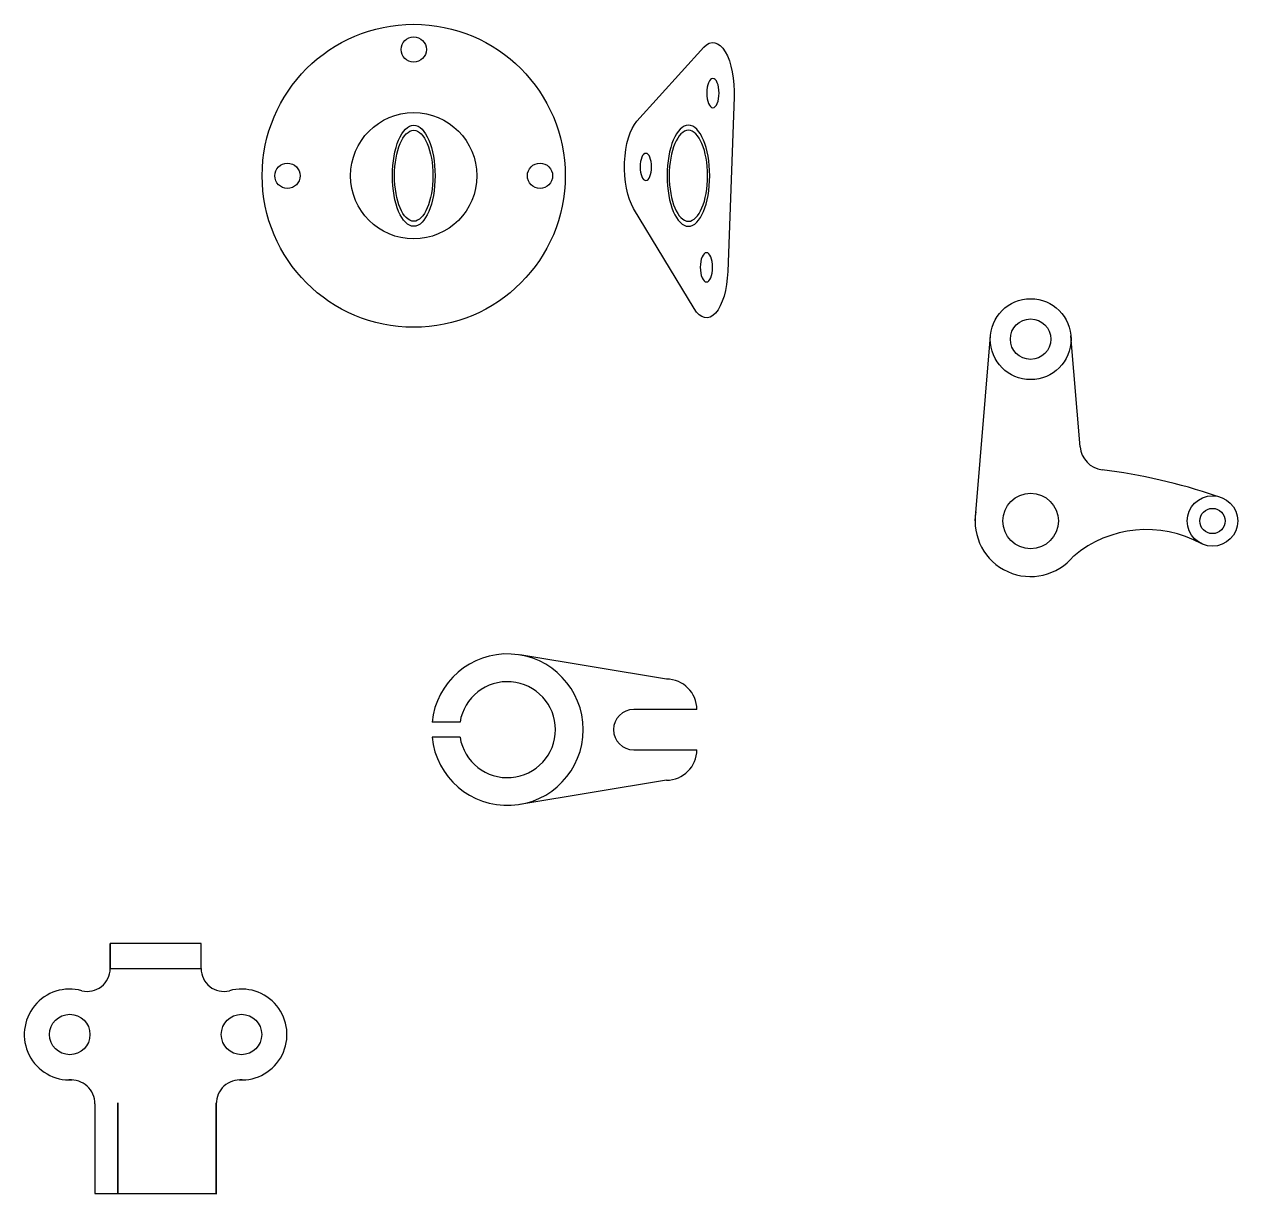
# Model space of a CAD drawing. Header units: millimetres. Extents: x -19 to 1327, y 98 to 645.
# Drawn here: x -19.1 to 461.3, y 98.3 to 561.9 of the extents above.
import ezdxf

# ---------------------------------------------------------------- set-up
doc = ezdxf.new("R2010")
doc.units = ezdxf.units.MM
doc.header["$MEASUREMENT"] = 0
doc.layers.add('red', color=7, linetype='Continuous')

msp = doc.modelspace()

# ---------------------------------------------------------------- linework, layer by layer
at = {"layer": 'red'}
for p, q in [((357.33, 365.15), (363.39, 438.47)), ((357.33, 365.15, 27.5), (363.39, 438.47, 27.5)), ((398.91, 394.5), (395.28, 438.47)), ((398.91, 394.5, 27.5), (395.28, 438.47, 27.5)), ((235.18, 302.51), (177.06, 312.11)), ((247.18, 290.51), (222.18, 290.51)), ((222.18, 274.51), (247.18, 274.51)), ((235.18, 262.51), (177.06, 252.92)), ((50.89, 197.79), (14.89, 197.79)), ((14.89, 187.87), (14.89, 197.79)), ((14.89, 197.79), (14.89, 187.87)), ((50.89, 187.87), (50.89, 197.79)), ((14.89, 187.87), (50.89, 187.87)), ((8.89, 134.32), (8.89, 98.79)), ((56.89, 98.79), (56.89, 134.32)), ((8.89, 98.79), (56.89, 98.79))]:
    msp.add_line(p, q, dxfattribs=at)
at = {"layer": 'red', "extrusion": (-0.906308, 2.60326e-16, -0.422618), "elevation": -263.56}
msp.add_lwpolyline([(-533, -54.65), (-464, -48.61, 0.580077), (-449.23, -17.19), (-488.96, 39.55, 0.57735), (-523.47, 36.53), (-552.75, -26.26, 0.579737), (-532.73, -54.63)], format="xyb", dxfattribs=at)
at = {"layer": 'red'}
for points in [[(153.41, 285.51), (142.33, 285.51)], [(153.41, 279.51), (142.33, 279.51)]]:
    msp.add_lwpolyline(points, dxfattribs=at)
for centre, radius in [((135.08, 501.85), 60), ((135.08, 551.85), 5), ((135.08, 501.85), 25), ((85.08, 501.85), 5), ((185.08, 501.85), 5), ((379.33, 437.15), 16), ((379.33, 437.15, 27.5), 16), ((379.33, 437.15), 8), ((379.33, 437.15, 27.5), 8), ((379.33, 365.15), 11), ((379.33, 365.15, 27.5), 11), ((451.33, 365.15), 10), ((451.33, 365.15, 27.5), 10), ((451.33, 365.15), 5), ((451.33, 365.15, 27.5), 5), ((-1.11, 161.79), 8), ((66.89, 161.79), 8)]:
    msp.add_circle(centre, radius, dxfattribs=at)
at = {"layer": 'red', "extrusion": (-0.906308, 2.60326e-16, -0.422618)}
for centre, radius in [((-534.62, -34.71, -263.56), 5.8), ((-501.85, -11.77, -263.56), 20), ((-501.85, -11.77, -263.56), 20), ((-501.85, -11.77, -263.56), 18), ((-501.85, -11.77, -263.56), 18), ((-505.34, 28.08, -263.56), 5.4), ((-465.6, -28.68, -263.56), 5.8)]:
    msp.add_circle(centre, radius, dxfattribs=at)
at = {"layer": 'red', "extrusion": (0.906308, 0, 0.422618)}
for radius in [20, 18]:
    msp.add_circle((501.85, -11.77, 143.56), radius, dxfattribs=at)
at = {"layer": 'red', "extrusion": (1, 0, 0)}
for centre in [(116.79, 30, 17.89), (116.79, 30, 56.89)]:
    msp.add_circle(centre, 8, dxfattribs=at)
at = {"layer": 'red'}
for centre, radius, start, end in [((408.87, 395.32), 10, 184.7206, 262.9131), ((408.87, 395.32, 27.5), 10, 184.7206, 262.9131), ((379.33, 157.7), 229.46, 71.2843, 82.9131), ((379.33, 157.7, 27.5), 229.46, 71.2843, 82.9131), ((379.33, 365.15), 22, 170.5588, 320.7757), ((379.33, 365.15, 27.5), 22, 170.5588, 320.7757), ((425.26, 316.74), 45, 61.2502, 129.9311), ((425.26, 316.74, 27.5), 45, 61.2502, 129.9311), ((172.18, 282.51), 30, 185.7392, 174.2608), ((172.18, 282.51), 19, 189.0847, 170.9153), ((235.18, 290.51), 12, 0, 90), ((222.18, 282.51), 8, 90, 270), ((235.18, 274.51), 12, 270, 0), ((5.88, 187.87), 9.01, 255.9286, 359.9757), ((59.9, 187.87), 9.01, 180.0243, 284.0714), ((-1.11, 161.79), 18, 74.5328, 273.1289), ((66.89, 161.79), 18, 266.8711, 105.4672), ((-0.62, 134.32), 9.51, 0, 95.0099), ((66.39, 134.32), 9.51, 84.9901, 180)]:
    msp.add_arc(centre, radius, start, end, dxfattribs=at)
for points in [[(17.89, 134.79, 9), (17.89, 134.79, 19.5), (17.89, 134.79, 30), (17.89, 134.79, 48), (17.89, 116.79, 48), (17.89, 98.79, 48), (17.89, 98.79, 30), (17.89, 98.79, 19.5), (17.89, 98.79, 9), (17.89, 116.79, 9), (17.89, 134.79, 9)], [(56.89, 134.79, 9), (56.89, 134.79, 19.5), (56.89, 134.79, 30), (56.89, 134.79, 48), (56.89, 116.79, 48), (56.89, 98.79, 48), (56.89, 98.79, 30), (56.89, 98.79, 19.5), (56.89, 98.79, 9), (56.89, 116.79, 9), (56.89, 134.79, 9)]]:
    msp.add_rational_spline(points, [1, 1, 1, 0.707106781187, 1, 0.707106781187, 1, 1, 1, 1, 1], degree=2, knots=[0, 0, 0, 1, 1, 2.570796, 2.570796, 4.141593, 4.141593, 5.141593, 5.141593, 6.141593, 6.141593, 6.141593], dxfattribs=at)

doc.saveas('drawing.dxf')
